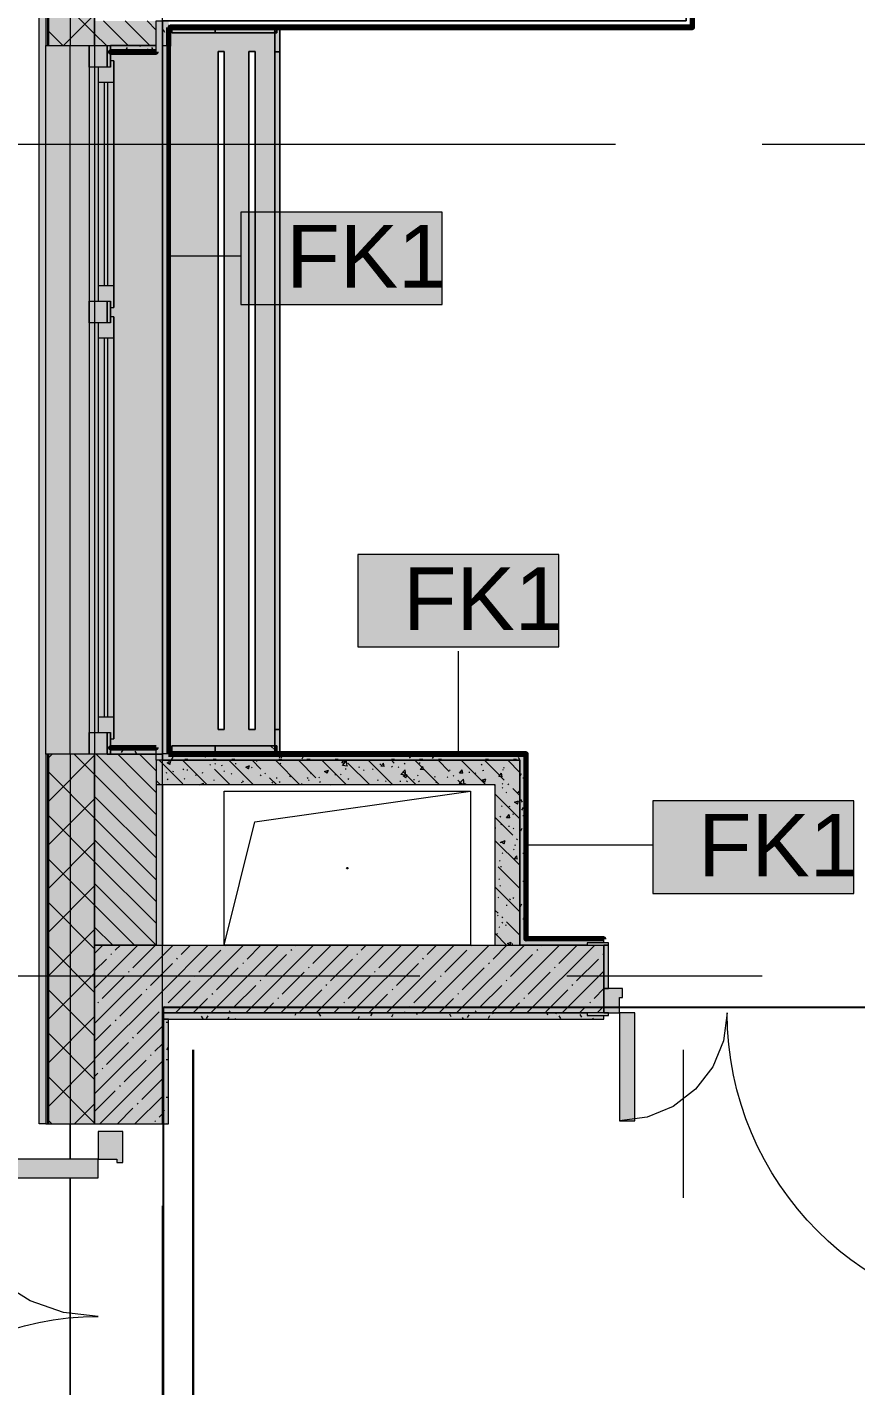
# Model space of a CAD drawing. Header units: millimetres. Extents: x -3817 to 677485, y -22715 to 103890.
# Drawn here: x -86 to 2604, y 8381 to 12791 of the extents above; entities that cross this region are included whole.
import ezdxf

# ---------------------------------------------------------------- set-up
doc = ezdxf.new("R2010")
doc.units = ezdxf.units.MM
doc.layers.add('PDF _Геометрия', color=7, linetype='Continuous', true_color=0x1d1d1d)
doc.layers.add('PDF _Сплошная заливка', color=7, linetype='Continuous', true_color=0xffffff)
doc.layers.add('PDF _Текст', color=7, linetype='Continuous')
doc.styles.add('PDF GOST-Common', font='arial.ttf')

msp = doc.modelspace()

# ---------------------------------------------------------------- hatches: boundary and pattern name
at = {"layer": 'PDF _Сплошная заливка', "transparency": 33554559}
h = msp.add_hatch(color=256, dxfattribs=at)
h.paths.add_polyline_path([(-24.7, 1658.3), (-19.6, 1658.4), (-16.7, 1661.3), (-19.7, 1661.3)], flags=0)
h.paths.add_polyline_path([(-24.7, 1631.4), (133.3, 1631.4), (133.3, 1653.4), (-24.7, 1653.4), (-24.7, 5581.4), (-46.7, 5581.4), (-46.7, 1631.4)], flags=0)
h.paths.add_polyline_path([(-46.7, 7131.4), (-24.7, 7131.4), (-24.7, 7531.4), (-46.7, 7531.4), (-46.7, 7290.4)], flags=0)
h.paths.add_polyline_path([(-19.7, 17269.3), (-19.6, 17264.3), (-16.7, 17261.3), (-16.7, 17264.3)], flags=0)
h.paths.add_polyline_path([(-46.7, 9231.3), (-24.7, 9231.3), (-24.7, 17269.3), (133.3, 17269.3), (133.3, 17291.3), (-46.7, 17291.3), (-46.7, 10383.6)], flags=0)
h = msp.add_hatch(color=256, dxfattribs=at)
h.paths.add_polyline_path([(-24.7, 1658.3), (-19.7, 1661.3), (-19.7, 5581.4), (-24.7, 5581.4), (-24.7, 1661.3)], flags=0)
h.paths.add_polyline_path([(-24.7, 7131.4), (-19.7, 7131.4), (-19.7, 7531.4), (-24.7, 7531.4), (-24.7, 7290.4)], flags=0)
h.paths.add_polyline_path([(-19.7, 9231.3), (-19.7, 10431.3), (-24.7, 10431.3), (-24.7, 9231.3)], flags=0)
h.paths.add_polyline_path([(-24.7, 12731.3), (-19.7, 12731.3), (-19.7, 14131.3), (-24.7, 14131.3), (-24.7, 13033.5)], flags=0)
h.paths.add_polyline_path([(-19.7, 15031.3), (-19.7, 17269.3), (-24.7, 17269.3), (-24.7, 15031.3)], flags=0)
h = msp.add_hatch(color=256, dxfattribs=at)
h.paths.add_polyline_path([(-19.7, 1661.3), (-16.7, 1663.1), (-16.7, 5581.4), (-19.7, 5581.4), (-19.7, 1811.3)], flags=0)
h.paths.add_polyline_path([(-16.7, 7131.4), (-16.7, 7531.4), (-19.7, 7531.4), (-19.7, 7131.4)], flags=0)
h.paths.add_polyline_path([(-16.7, 9231.3), (-16.7, 10431.3), (-19.7, 10431.3), (-19.7, 9231.3)], flags=0)
h.paths.add_polyline_path([(-16.7, 12731.3), (-16.7, 14131.3), (-19.7, 14131.3), (-19.7, 12731.3)], flags=0)
h.paths.add_polyline_path([(-19.7, 15031.3), (-16.7, 15031.3), (-16.7, 17261.3), (-19.7, 17264.3), (-19.7, 15683.4)], flags=0)
h = msp.add_hatch(color=256, dxfattribs=at)
h.paths.add_polyline_path([(133.3, 1811.3), (133.3, 5581.4), (-16.7, 5581.4), (-16.7, 1811.3)], flags=0)
h.paths.add_polyline_path([(133.3, 7131.4), (133.3, 7531.4), (-16.7, 7531.4), (-16.7, 7131.4), (105.3, 7131.4)], flags=0)
h.paths.add_polyline_path([(-16.7, 9231.3), (133.3, 9231.3), (133.3, 10431.3), (-16.7, 10431.3), (-16.7, 9639.5)], flags=0)
h.paths.add_polyline_path([(-16.7, 12731.3), (133.3, 12731.3), (133.3, 14131.3), (-16.7, 14131.3), (-16.7, 13033.5)], flags=0)
h.paths.add_polyline_path([(89, 15031.3), (133.3, 15031.3), (132.7, 17261.3), (-16.7, 17261.3), (-16.7, 15031.3)], flags=0)
h = msp.add_hatch(color=256, dxfattribs=at)
h.paths.add_polyline_path([(353.3, 9811.3), (353.3, 10331.4), (333.3, 10331.4), (333.3, 9811.3)], flags=0)
h.paths.add_polyline_path([(333.3, 10411.4), (353.3, 10411.4), (353.3, 10431.3), (333.3, 10431.3)], flags=0)
h.paths.add_polyline_path([(145.3, 10431.3), (174.3, 10431.3), (174.3, 10501.4), (145.3, 10501.4), (145.3, 11831.4), (174.3, 11831.4), (174.3, 11901.3), (145.3, 11901.3), (145.3, 12661.3), (174.3, 12661.3), (174.3, 12731.3), (133.3, 12731.3), (133.3, 10431.3)], flags=0)
h.paths.add_polyline_path([(351.8, 12791.3), (353.3, 12791.3), (353.3, 12811.3), (333.3, 12811.3), (333.3, 12791.3), (338.1, 12791.3)], flags=0)
h.paths.add_polyline_path([(334.9, 13311.4), (353.3, 13311.4), (353.3, 13431.4), (333.3, 13431.4), (333.3, 13311.4)], flags=0)
h.paths.add_polyline_path([(353.3, 13511.4), (353.3, 16316.3), (333.3, 16316.3), (333.3, 15010.3), (185.3, 15011.3), (185.3, 15031.3), (133.3, 15031.3), (133.3, 14131.3), (185.3, 14131.3), (185.3, 14152.3), (333.3, 14151.3), (333.3, 13511.4), (347.7, 13511.4)], flags=0)
h.paths.add_polyline_path([(195.3, 14181.3), (185.3, 14181.3), (185.3, 14201.3), (145.3, 14201.3), (145.3, 14961.3), (185.3, 14961.3), (185.3, 14981.3), (195.3, 14981.3), (195.3, 14201.3)], flags=0)
h.paths.add_polyline_path([(353.3, 16391.3), (353.3, 16611.3), (333.3, 16611.3), (333.3, 16391.3)], flags=0)
h = msp.add_hatch(color=256, dxfattribs=at)
h.paths.add_polyline_path([(133.3, 9811.3), (333.3, 9811.3), (333.3, 10431.3), (133.3, 10431.3), (133.3, 10383.6)], flags=0)
h.paths.add_polyline_path([(133.3, 12731.3), (333.3, 12731.3), (333.3, 12811.3), (133.3, 12811.3)], flags=0)
h.paths.add_polyline_path([(299, 13311.4), (333.3, 13311.4), (333.3, 14131.3), (133.3, 14131.3), (133.3, 13311.4)], flags=0)
h.paths.add_polyline_path([(333.3, 15031.3), (333.3, 16611.3), (133.3, 16611.3), (133.3, 15031.3), (245.4, 15031.3)], flags=0)
at = {"layer": 'PDF _Сплошная заливка', "true_color": 0xeae6de, "transparency": 33554559}
msp.add_hatch(color=254, dxfattribs=at).paths.add_polyline_path([(175.9, 10431.3), (185.3, 10431.3), (185.3, 10452.3), (333.3, 10451.4), (333.3, 10431.3), (373.3, 10432.3), (373.3, 12731.3), (353.3, 12731.3), (351.8, 12791.3), (333.3, 12791.3), (332.6, 12710.4), (185.3, 12711.3), (185.3, 12731.3), (174.3, 12731.3), (174.3, 12661.3), (185.3, 12661.3), (185.3, 12681.4), (195.3, 12681.4), (195.3, 11881.4), (185.3, 11881.4), (185.3, 11901.3), (174.3, 11901.3), (174.3, 11831.4), (185.3, 11831.4), (185.3, 11851.3), (195.3, 11851.3), (195.3, 10481.3), (185.3, 10481.3), (183.9, 10501.4), (174.3, 10501.4), (174.3, 10431.3)])
at = {"layer": 'PDF _Сплошная заливка', "transparency": 33554559}
h = msp.add_hatch(color=256, dxfattribs=at)
h.paths.add_polyline_path([(373.3, 10411.4), (373.3, 10432.3), (353.3, 10431.3), (353.3, 10411.4)], flags=0)
h.paths.add_polyline_path([(353.3, 12731.3), (373.3, 12731.3), (373.3, 12811.3), (353.3, 12811.3), (353.3, 12791.3)], flags=0)
at = {"layer": 'PDF _Сплошная заливка', "true_color": 0xeae6de, "transparency": 33554559}
h = msp.add_hatch(color=254, dxfattribs=at)
h.paths.add_polyline_path([(376.3, 10432.3), (384.3, 10434.1), (384.3, 10458.1), (718.2, 10458.1), (718.2, 12773.1), (384.3, 12773.1), (384.3, 12790.4), (374.3, 12790.4), (374.3, 10432.3)], flags=0)
h.paths.add_polyline_path([(534.2, 10511.3), (534.2, 12711.6), (554.2, 12711.6), (554.2, 10511.3)], flags=0)
h.paths.add_polyline_path([(634.2, 10511.3), (634.2, 12711.6), (654.2, 12711.6), (654.2, 10511.3)], flags=0)
at = {"layer": 'PDF _Сплошная заливка', "true_color": 0xf4f2ee, "transparency": 33554559}
for points in [[(384.3, 12773.1), (524.3, 12773.1), (524.3, 12790.4), (384.3, 12790.4), (384.3, 12786.6)], [(724.3, 10439.3), (724.3, 10441.3), (707.4, 10458.1), (700.7, 10458.1), (718.2, 10444.1)]]:
    msp.add_hatch(color=7, dxfattribs=at).paths.add_polyline_path(points)
at = {"layer": 'PDF _Сплошная заливка', "true_color": 0xf9f8f6, "transparency": 33554559}
h = msp.add_hatch(color=7, dxfattribs=at)
h.paths.add_polyline_path([(534.2, 12773.1), (711.1, 12773.1), (724.3, 12783.6), (724.3, 12790.4), (524.3, 12790.4), (524.3, 12773.1)], flags=0)
h.paths.add_polyline_path([(715.7, 12773.1), (718.2, 12773.1), (718.2, 12775.6)], flags=0)
at = {"layer": 'PDF _Сплошная заливка', "true_color": 0xeae6de, "transparency": 33554559}
h = msp.add_hatch(color=254, dxfattribs=at)
h.paths.add_polyline_path([(724.3, 10432.3), (731.4, 10434.1), (724.3, 10439.3), (724.3, 10434.1), (718.2, 10432.3)], flags=0)
h.paths.add_polyline_path([(724.3, 12781.7), (731.4, 12790.4), (724.3, 12790.4), (724.3, 12783.6)], flags=0)
at = {"layer": 'PDF _Сплошная заливка', "true_color": 0xf4f2ee, "transparency": 33554559}
h = msp.add_hatch(color=7, dxfattribs=at)
h.paths.add_polyline_path([(733.2, 10432.3), (734.2, 10432.3), (734.2, 10511.3), (718.2, 10511.3), (718.2, 10458.1), (724.3, 10458.1), (724.3, 10441.3), (731.4, 10434.1)], flags=0)
h.paths.add_polyline_path([(734.2, 12711.4), (733, 12790.4), (724.3, 12781.7), (724.3, 12773.1), (718.2, 12773.1), (718.2, 12711.4)], flags=0)
at = {"layer": 'PDF _Сплошная заливка', "transparency": 33554559}
for color, points in [(256, [(-24.7, 10431.3), (133.3, 10431.3), (133.3, 12731.3), (-24.7, 12731.3), (-24.7, 10464.4)]), (256, [(185.3, 11881.4), (195.3, 11881.4), (195.3, 12681.4), (185.3, 12681.4), (185.3, 12661.3), (145.3, 12661.3), (145.3, 11901.3), (185.3, 11901.3)]), (256, [(195.3, 10481.3), (195.3, 11851.3), (185.3, 11851.3), (185.3, 11831.4), (145.3, 11831.4), (145.3, 10501.4), (185.3, 10501.4), (185.3, 10481.3)]), (1, [(1963.6, 10995.7), (1972.2, 10995.7), (1972.2, 10995.9), (1948.7, 10995.9), (1948.7, 10995.7), (1963.3, 10995.7)]), (1, [(1981.5, 10995.8), (1989.5, 10995.8), (1989.5, 10995.9), (1977.4, 10995.9), (1977.4, 10995.8), (1978.9, 10995.8)]), (256, [(195.3, 10431.3), (333.3, 10431.3), (333.3, 10451.4), (185.3, 10451.4), (185.3, 10431.3)]), (256, [(550.5, 10331.4), (1433.3, 10331.4), (1433.3, 10411.4), (333.3, 10411.4), (333.3, 10331.4), (353.3, 10331.4)]), (256, [(1230.3, 10411.4), (1513.3, 10411.4), (1513.3, 10431.3), (373.3, 10430.9), (374.3, 10411.4), (754.2, 10411.4)]), (256, [(1433.3, 9811.3), (1513.3, 9811.3), (1513.3, 10411.4), (1433.3, 10411.4), (1433.3, 9875.8)]), (256, [(1513.3, 9831.4), (1533.3, 9832.4), (1533.3, 10431.3), (1513.3, 10431.3), (1513.3, 9832.4)]), (256, [(1786.5, 9811.3), (1801.5, 9811.3), (1801.5, 9819.4), (1731.5, 9819.4), (1731.5, 9811.3)]), (256, [(1778.5, 9583.3), (1801.5, 9583.3), (1801.5, 9591.3), (1731.5, 9590.6), (1731.5, 9583.3)]), (256, [(-16.7, 9056.4), (145.3, 9056.4), (145.3, 9116.3), (-364.7, 9116.3), (-364.7, 9056.4), (-24.3, 9056.4)])]:
    msp.add_hatch(color=color, dxfattribs=at).paths.add_polyline_path(points)
at = {"layer": 'PDF _Сплошная заливка', "true_color": 0xf9f8f6, "transparency": 33554559}
msp.add_hatch(color=7, dxfattribs=at).paths.add_polyline_path([(718.2, 10511.3), (734.2, 10511.3), (734.2, 12711.4), (718.2, 12711.4), (718.2, 10584.3)])
h = msp.add_hatch(color=7, dxfattribs=at)
h.paths.add_polyline_path([(554.2, 10434.1), (724.3, 10435.8), (724.3, 10439.3), (700.7, 10458.1), (524.3, 10458.1), (524.3, 10434.1), (534.2, 10434.1)], flags=0)
h.paths.add_polyline_path([(718.2, 10447.3), (718.2, 10458.1), (707.4, 10458.1)], flags=0)
at = {"layer": 'PDF _Сплошная заливка', "transparency": 33554559}
h = msp.add_hatch(color=256, dxfattribs=at)
h.paths.add_polyline_path([(353.3, 1811.3), (353.3, 5581.4), (133.3, 5581.4), (133.3, 1811.3)], flags=0)
h.paths.add_polyline_path([(133.3, 7131.4), (353.3, 7131.4), (353.3, 7531.4), (133.3, 7531.4), (133.3, 7290.4)], flags=0)
h.paths.add_polyline_path([(353.3, 9231.3), (353.3, 9811.3), (133.3, 9811.3), (133.3, 9231.3), (273.6, 9231.3)], flags=0)
h = msp.add_hatch(color=256, dxfattribs=at)
h.paths.add_polyline_path([(3733.3, 9591.3), (3753.3, 9591.3), (3753.3, 9811.3), (3236.5, 9811.3), (3236.5, 9591.3), (3291.5, 9591.3)], flags=0)
h.paths.add_polyline_path([(353.3, 9591.3), (1786.5, 9591.3), (1786.5, 9811.3), (353.3, 9811.3)], flags=0)
h = msp.add_hatch(color=256, dxfattribs=at)
h.paths.add_polyline_path([(3291.5, 9811.3), (3973.3, 9811.3), (3973.3, 9831.4), (3236.5, 9831.4), (3236.5, 9819.4), (3291.5, 9819.4)], flags=0)
h.paths.add_polyline_path([(1731.5, 9811.3), (1731.5, 9819.4), (1786.5, 9819.4), (1786.5, 9831.4), (1513.3, 9831.4), (1513.3, 9811.3), (1533.3, 9811.3)], flags=0)
h = msp.add_hatch(color=256, dxfattribs=at)
h.paths.add_polyline_path([(1836.5, 9591.3), (1836.5, 9641.3), (1846.5, 9641.3), (1846.5, 9671.3), (1786.5, 9671.3), (1786.5, 9591.3)], flags=0)
h.paths.add_polyline_path([(3186.5, 9591.3), (3236.5, 9591.3), (3236.5, 9671.3), (3176.5, 9671.3), (3176.5, 9641.3), (3186.5, 9641.3), (3186.5, 9593.5)], flags=0)
h = msp.add_hatch(color=256, dxfattribs=at)
h.paths.add_polyline_path([(1433.3, 9571.4), (1786.5, 9571.4), (1786.5, 9583.3), (1731.5, 9583.3), (1731.5, 9591.3), (353.3, 9591.3), (355.1, 9571.4), (1230.3, 9571.4)], flags=0)
h.paths.add_polyline_path([(3236.5, 9571.4), (3733.3, 9571.4), (3733.3, 9591.3), (3291.5, 9591.3), (3291.5, 9583.3), (3236.5, 9583.3)], flags=0)
h = msp.add_hatch(color=256, dxfattribs=at)
h.paths.add_polyline_path([(225.3, 7556.4), (225.3, 7656.4), (205.3, 7656.4), (205.3, 7646.3), (145.3, 7646.3), (145.3, 7556.4)], flags=0)
h.paths.add_polyline_path([(225.3, 9106.3), (225.3, 9206.4), (145.3, 9206.4), (145.3, 9116.3), (205.3, 9116.3), (205.3, 9106.3)], flags=0)

# ---------------------------------------------------------------- linework, layer by layer
msp.add_lwpolyline([(357.3, 9609.7), (3753.3, 9609.7), (3753.3, 2031.3), (357.3, 2031.3)], close=True)
at = {"layer": 'PDF _Геометрия', "color": 9, "lineweight": 9, "true_color": 0xc0c0c0}
for points in [[(-24.7, 9231.3), (-46.7, 9231.3), (-46.7, 17291.3), (133.3, 17291.3), (133.3, 17269.3)], [(133.3, 15031.3), (-24.7, 15031.3), (-24.7, 14131.3), (133.3, 14131.3), (-24.7, 14131.3), (-24.7, 12731.3), (133.3, 12731.3), (133.3, 10431.3), (-24.7, 10431.3), (-24.7, 9231.3), (133.3, 9231.3), (353.3, 9231.3), (353.3, 9591.3), (353.3, 9571.4), (353.3, 9231.3), (373.3, 9231.3), (373.3, 9570.4)], [(133.3, 12731.3), (133.3, 10431.3), (-24.7, 10431.3), (-24.7, 12731.3), (133.3, 12731.3), (333.3, 12731.3), (333.3, 12811.3), (1853.3, 12811.3), (2053.3, 12811.3), (2053.3, 13311.4), (2053.3, 13291.3), (2053.3, 12811.3), (373.3, 12811.3), (353.3, 12811.3), (353.3, 12731.3), (373.3, 12731.3), (373.3, 12791.3), (2073.3, 12791.3), (2073.3, 12811.3)], [(373.3, 10432.3), (353.3, 10432.3), (353.3, 10411.4), (373.3, 10411.4), (1513.3, 10411.4), (1513.3, 9831.4), (1513.3, 9811.3), (1731.5, 9811.3), (1513.3, 9811.3), (1513.3, 10411.4), (1433.3, 10411.4), (333.3, 10411.4), (333.3, 10431.3), (133.3, 10431.3)], [(353.3, 10431.3), (353.3, 10411.4)], [(1533.3, 9832.4), (1533.3, 10431.3), (1513.3, 10431.3), (373.3, 10431.3)], [(353.3, 10331.4), (353.3, 9811.3)], [(1786.5, 9819.4), (1786.5, 9831.4)], [(1786.5, 9591.3), (1786.5, 9811.3)], [(1786.5, 9571.4), (1786.5, 9583.3)]]:
    msp.add_lwpolyline(points, dxfattribs=at)
at = {"layer": 'PDF _Геометрия', "color": 253, "lineweight": 9, "true_color": 0xaaaaaa}
for points in [[(353.3, 12617), (353.3, 14791.3), (353.3, 17291.3)], [(115.3, 12731.3), (115.3, 10431.3)], [(165.3, 11951.3), (165.3, 12611.3)], [(175.3, 12611.3), (175.3, 11951.3)], [(-3017, 11776.3), (-2382, 11776.3), (-1747, 12411.3), (753, 12411.3), (1824.4, 12411.3)], [(2300.6, 12411.3), (2935.6, 12411.3)], [(353.3, 11505.7), (353.3, 12140.7)], [(165.3, 10551.3), (165.3, 11781.3)], [(175.3, 11781.3), (175.3, 10551.3)], [(353.3, 9442), (353.3, 11029.5)], [(-3017, 9711.4), (-517, 9711.4), (1189.4, 9711.4)], [(1665.6, 9711.4), (2300.6, 9711.4)], [(353.3, 8330.7), (353.3, 8965.7)]]:
    msp.add_lwpolyline(points, dxfattribs=at)
at = {"layer": 'PDF _Геометрия', "color": 7, "lineweight": 9}
for points in [[(-19.7, 14131.3), (-19.7, 12731.3)], [(-16.7, 14131.3), (-16.7, 12731.3)], [(54.3, 14131.3), (54.3, 12731.3)], [(374.8, 12049.3), (608.3, 12049.3)], [(1313.9, 10431.9), (1313.9, 10765.5)], [(-19.7, 10431.3), (-19.7, 9231.3)], [(-16.7, 10431.3), (-16.7, 9231.3)], [(54.3, 10431.3), (54.3, 9231.3)], [(333.3, 10411.4), (333.3, 10331.4)], [(553.3, 9811.3), (653.3, 10211.4), (1353.3, 10311.3)], [(1533.8, 10137.6), (1944.7, 10137.6)], [(1433.3, 9811.3), (1513.3, 9811.3)], [(1786.5, 9831.4), (1533.3, 9831.4)], [(373.3, 9571.4), (353.3, 9571.4), (373.3, 9571.4), (1786.5, 9571.4)], [(2044.7, 8991.3), (2044.7, 9471.3)]]:
    msp.add_lwpolyline(points, dxfattribs=at)
for points in [[(133.3, 12731.3), (133.3, 14131.3)], [(1261.5, 12191.1), (608.3, 12191.1), (608.3, 11891.1), (1261.5, 11891.1)], [(1640.4, 11079.4), (987.3, 11079.4), (987.3, 10779.4), (1640.4, 10779.4)], [(333.3, 9811.3), (133.3, 9811.3), (133.3, 9231.3), (133.3, 9811.3), (133.3, 10431.3), (133.3, 9811.3)], [(1353.3, 10311.3), (1353.3, 9811.3), (553.3, 9811.3), (553.3, 10311.3)], [(2597.8, 10279.5), (1944.7, 10279.5), (1944.7, 9979.5), (2597.8, 9979.5)], [(353.3, 9591.3), (1731.5, 9591.3)]]:
    msp.add_lwpolyline(points, close=True, dxfattribs=at)
at = {"layer": 'PDF _Геометрия', "color": 231, "lineweight": 70, "true_color": 0xff80c0}
for points in [[(2073.3, 12811.3), (2073.3, 12791.3), (378.3, 12791.3), (378.3, 12790.4), (2074.3, 12790.4), (2074.3, 12791.3), (2074.3, 13291.3)], [(373.3, 10431.3), (1533.3, 10431.3), (1533.3, 9832.4), (1534.3, 9832.4), (1534.3, 10432.3), (1533.3, 10432.3), (373.3, 10432.3)], [(1786.5, 9831.4), (1786.5, 9832.4), (1533.3, 9832.4)]]:
    msp.add_lwpolyline(points, dxfattribs=at)
at = {"layer": 'PDF _Геометрия', "lineweight": 9}
for points in [[(171.3, 12731.3), (133.3, 12769.4), (-16.7, 12919.4)], [(32.4, 12731.3), (133.3, 12832.2)], [(242, 12731.3), (162, 12811.3)], [(312.7, 12731.3), (232.7, 12811.3)], [(333.3, 12781.5), (303.4, 12811.3)], [(29.9, 12731.3), (-16.7, 12778)], [(-16.7, 10419.5), (-4.9, 10431.3)], [(-16.7, 10278.1), (133.3, 10428.1)], [(333.3, 10165.2), (133.3, 10365.2), (67.1, 10431.3)], [(333.3, 10235.9), (137.8, 10431.3)], [(333.3, 10306.6), (208.5, 10431.3)], [(333.3, 10377.3), (279.3, 10431.3)], [(333.3, 10023.8), (133.3, 10223.8), (-16.7, 10373.8)], [(-16.7, 10136.6), (133.3, 10286.6)], [(333.3, 10094.5), (133.3, 10294.5)], [(333.3, 9882.4), (133.3, 10082.4), (-16.7, 10232.4)], [(-16.7, 9995.2), (133.3, 10145.2)], [(333.3, 9953.1), (133.3, 10153.1)], [(262.9, 9811.3), (133.3, 9940.9), (-16.7, 10090.9)], [(333.3, 9811.7), (133.3, 10011.7)], [(-16.7, 9853.8), (133.3, 10003.8)], [(133.3, 9799.5), (-16.7, 9949.5)], [(-16.7, 9712.4), (133.3, 9862.4)], [(192.1, 9811.3), (133.3, 9870.2)], [(133.3, 9658.1), (-16.7, 9808.1)], [(133.3, 9784.8), (159.8, 9811.3)], [(133.3, 9670.7), (273.9, 9811.3)], [(133.3, 9556.7), (353.3, 9776.7), (387.9, 9811.3)], [(133.3, 9442.6), (353.3, 9662.6), (502, 9811.3)], [(200.5, 9795), (216.8, 9811.3)], [(257.5, 9738), (328.8, 9809.3)], [(396, 9591.3), (616, 9811.3)], [(414.3, 9780.7), (444.9, 9811.3)], [(471.4, 9723.7), (542.6, 9795)], [(510.1, 9591.3), (730.1, 9811.3)], [(556.9, 9809.3), (559, 9811.3)], [(624.1, 9591.3), (844.1, 9811.3)], [(628.2, 9766.5), (673, 9811.3)], [(738.2, 9591.3), (958.2, 9811.3)], [(770.7, 9795), (773.1, 9797.4)], [(785, 9809.3), (787.1, 9811.3)], [(842, 9752.2), (901.1, 9811.3)], [(852.2, 9591.3), (1072.2, 9811.3)], [(966.3, 9591.3), (1186.3, 9811.3)], [(998.8, 9795), (1015.2, 9811.3)], [(1055.9, 9738), (1127.1, 9809.3)], [(1080.3, 9591.3), (1300.3, 9811.3)], [(1194.4, 9591.3), (1414.4, 9811.3)], [(1212.7, 9780.7), (1243.3, 9811.3)], [(1269.7, 9723.7), (1341, 9795)], [(1308.4, 9591.3), (1528.4, 9811.3)], [(1355.2, 9809.3), (1357.3, 9811.3)], [(1422.5, 9591.3), (1642.5, 9811.3)], [(1426.5, 9766.5), (1471.4, 9811.3)], [(1536.5, 9591.3), (1756.5, 9811.3)], [(1569.1, 9795), (1571.5, 9797.4)], [(1583.3, 9809.3), (1585.4, 9811.3)], [(1640.4, 9752.2), (1699.5, 9811.3)], [(133.3, 9727.8), (172, 9766.5)], [(186.2, 9780.7), (188.6, 9783.1)], [(314.5, 9681), (353.3, 9719.7), (385.8, 9752.2)], [(400.1, 9766.5), (402.5, 9768.9)], [(613.9, 9752.2), (616.3, 9754.6)], [(685.2, 9709.5), (756.5, 9780.7)], [(899, 9695.2), (970.3, 9766.5)], [(984.6, 9780.7), (987, 9783.1)], [(1112.9, 9681), (1184.2, 9752.2)], [(1198.4, 9766.5), (1200.8, 9768.9)], [(1412.3, 9752.2), (1414.6, 9754.6)], [(1483.5, 9709.5), (1554.8, 9780.7)], [(1697.4, 9695.2), (1768.7, 9766.5)], [(1782.9, 9780.7), (1785.3, 9783.1)], [(-16.7, 9570.9), (133.3, 9720.9)], [(157.7, 9638.2), (229, 9709.5)], [(243.3, 9723.7), (245.6, 9726.1)], [(457.1, 9709.5), (459.5, 9711.8)], [(528.4, 9666.7), (599.7, 9738)], [(742.2, 9652.4), (813.5, 9723.7)], [(827.8, 9738), (830.1, 9740.4)], [(956.1, 9638.2), (1027.4, 9709.5)], [(1041.6, 9723.7), (1044, 9726.1)], [(1255.5, 9709.5), (1257.8, 9711.8)], [(1326.7, 9666.7), (1398, 9738)], [(1540.6, 9652.4), (1611.9, 9723.7)], [(1626.1, 9738), (1628.5, 9740.4)], [(1650.6, 9591.3), (1786.5, 9727.3)], [(133.3, 9516.7), (-16.7, 9666.7)], [(300.3, 9666.7), (302.7, 9669.1)], [(371.6, 9623.9), (442.9, 9695.2)], [(585.4, 9609.7), (656.7, 9681)], [(670.9, 9695.2), (673.3, 9697.6)], [(799.3, 9595.4), (870.5, 9666.7)], [(884.8, 9681), (887.2, 9683.3)], [(1098.6, 9666.7), (1101, 9669.1)], [(1169.9, 9623.9), (1241.2, 9695.2)], [(1383.8, 9609.7), (1455, 9681)], [(1469.3, 9695.2), (1471.7, 9697.6)], [(1597.6, 9595.4), (1668.9, 9666.7)], [(1683.1, 9681), (1685.5, 9683.3)], [(1754.4, 9638.2), (1786.5, 9670.3)], [(143.5, 9623.9), (145.8, 9626.3)], [(214.8, 9581.2), (286, 9652.4)], [(453, 9591.3), (499.9, 9638.2)], [(514.1, 9652.4), (516.5, 9654.8)], [(681.1, 9591.3), (713.7, 9623.9)], [(728, 9638.2), (730.3, 9640.6)], [(941.8, 9623.9), (944.2, 9626.3)], [(1023.3, 9591.3), (1084.4, 9652.4)], [(1251.4, 9591.3), (1298.2, 9638.2)], [(1312.5, 9652.4), (1314.8, 9654.8)], [(1479.5, 9591.3), (1512.1, 9623.9)], [(1526.3, 9638.2), (1528.7, 9640.6)], [(1740.2, 9623.9), (1742.5, 9626.3)], [(-16.7, 9429.5), (133.3, 9579.5)], [(271.8, 9524.1), (343.1, 9595.4)], [(357.3, 9609.7), (359.7, 9612)], [(571.2, 9595.4), (573.5, 9597.8)], [(909.2, 9591.3), (927.6, 9609.7)], [(1137.3, 9591.3), (1141.4, 9595.4)], [(1155.7, 9609.7), (1158, 9612)], [(1369.5, 9595.4), (1371.9, 9597.8)], [(1707.6, 9591.3), (1725.9, 9609.7)], [(1764.6, 9591.3), (1786.5, 9613.2)], [(133.3, 9499.7), (186.2, 9552.7)], [(133.3, 9328.6), (353.3, 9548.6)], [(200.5, 9566.9), (202.9, 9569.3)], [(133.3, 9375.3), (-16.7, 9525.3)], [(172, 9424.3), (243.3, 9495.6)], [(257.5, 9509.9), (259.9, 9512.3)], [(328.8, 9467.1), (353.3, 9491.6)], [(-16.7, 9288.1), (133.3, 9438.1)], [(229, 9367.3), (300.3, 9438.6)], [(314.5, 9452.9), (316.9, 9455.2)], [(133.3, 9385.6), (143.5, 9395.8)], [(150.1, 9231.3), (353.3, 9434.6)], [(157.7, 9410.1), (160.1, 9412.5)], [(133.3, 9233.8), (-16.7, 9383.8)], [(214.8, 9353.1), (217.1, 9355.4)], [(286, 9310.3), (353.3, 9377.5)], [(133.3, 9271.6), (200.5, 9338.8)], [(264.1, 9231.3), (353.3, 9320.5)], [(67.9, 9231.3), (133.3, 9296.7)], [(207.1, 9231.3), (257.5, 9281.8)], [(271.8, 9296), (274.1, 9298.4)], [(343.1, 9253.3), (353.3, 9263.5)], [(-5.7, 9231.3), (-16.7, 9242.4)], [(328.8, 9239), (331.2, 9241.4)]]:
    msp.add_lwpolyline(points, dxfattribs=at)
at = {"layer": 'PDF _Геометрия', "color": 9, "lineweight": 9, "true_color": 0xcbc7bf}
for points in [[(353.3, 12791.3), (353.3, 10431.3)], [(724.3, 12790.6), (724.3, 12783.6)], [(718.2, 12775.6), (718.2, 12778.8)], [(353.3, 10432.3), (353.3, 12731.3)], [(373.3, 12731.3), (373.3, 10432.3)], [(718.2, 10444.1), (718.2, 10447.3)], [(718.2, 10434.1), (724.3, 10434.1), (718.2, 10434.1), (724.3, 10434.1)], [(724.3, 10439.3), (724.3, 10435.8)]]:
    msp.add_lwpolyline(points, dxfattribs=at)
at = {"layer": 'PDF _Геометрия', "color": 231, "lineweight": 70, "true_color": 0xff80c0}
msp.add_lwpolyline([(373.3, 12790.4), (373.3, 12731.3), (374.3, 12731.3), (374.3, 12790.4)], close=True, dxfattribs=at)
at = {"layer": 'PDF _Геометрия', "color": 8, "lineweight": 9, "true_color": 0x808080}
for points in [[(374.3, 12791.4), (374.3, 10432.3), (374.3, 12791.3)], [(734.2, 12790.6), (734.2, 10432.3), (734.2, 12790.6)], [(734.2, 12711.4), (734.2, 10511.3), (734.2, 12711.4)], [(174.3, 10431.3), (174.3, 10501.4), (174.3, 10431.3), (185.3, 10431.3)]]:
    msp.add_lwpolyline(points, dxfattribs=at)
at = {"layer": 'PDF _Геометрия', "color": 9, "lineweight": 9, "true_color": 0xc1bbaf}
msp.add_lwpolyline([(374.3, 12731.3), (374.3, 12790.4), (374.3, 12731.3)], dxfattribs=at)
at = {"layer": 'PDF _Геометрия', "color": 253, "lineweight": 9, "true_color": 0xaba79f}
for points in [[(384.3, 12787.1), (384.3, 12790.4)], [(718.2, 12773.1), (718.2, 10458.1)], [(384.3, 10436.4), (384.3, 10458.1)]]:
    msp.add_lwpolyline(points, close=True, dxfattribs=at)
at = {"layer": 'PDF _Геометрия', "color": 254, "lineweight": 9, "true_color": 0xd5d3cf}
for points in [[(524.3, 12773.1), (524.3, 12790.4)], [(734.2, 10511.3), (718.2, 10511.3)], [(524.3, 10434.1), (524.3, 10458.1)]]:
    msp.add_lwpolyline(points, close=True, dxfattribs=at)
at = {"layer": 'PDF _Геометрия', "color": 254, "lineweight": 9, "true_color": 0xeae9e7}
for points in [[(718.2, 12790.6), (718.2, 12778.8)], [(718.2, 12775.6), (718.2, 12773.1)], [(718.2, 10458.1), (718.2, 10447.3)], [(718.2, 10444.1), (718.2, 10434.1)]]:
    msp.add_lwpolyline(points, dxfattribs=at)
at = {"layer": 'PDF _Геометрия', "color": 254, "lineweight": 9, "true_color": 0xd5d3cf}
for points in [[(718.2, 12778.8), (718.2, 12790.6)], [(724.3, 12781.7), (724.3, 12773.1), (724.3, 12781.7), (724.3, 12773.1), (718.2, 12773.1), (724.3, 12773.1), (718.2, 12773.1), (718.2, 12775.6)], [(718.2, 12711.4), (734.2, 12711.4), (718.2, 12711.4)], [(718.2, 10447.3), (718.2, 10458.1), (724.3, 10458.1), (724.3, 10441.3), (724.3, 10458.1), (724.3, 10441.3)], [(724.3, 10458.1), (718.2, 10458.1), (724.3, 10458.1)], [(718.2, 10434.1), (718.2, 10444.1)]]:
    msp.add_lwpolyline(points, dxfattribs=at)
at = {"layer": 'PDF _Геометрия', "color": 9, "lineweight": 9, "true_color": 0xcbc7bf}
for points in [[(724.3, 12783.6), (724.3, 12790.6)], [(724.3, 10435.8), (724.3, 10439.3)]]:
    msp.add_lwpolyline(points, close=True, dxfattribs=at)
at = {"layer": 'PDF _Геометрия', "color": 253, "lineweight": 9, "true_color": 0xaba79f}
for points in [[(724.3, 12790.6), (724.3, 12783.6)], [(724.3, 12781.7), (724.3, 12773.1), (384.3, 12773.1), (384.3, 12786.6), (384.3, 12773.1), (718.2, 12773.1)], [(718.2, 12773.1), (524.3, 12773.1), (718.2, 12773.1)], [(374.3, 12731.3), (374.3, 10432.3), (374.3, 12731.3)], [(718.2, 12711.4), (718.2, 10511.3), (718.2, 12711.4)], [(718.2, 10458.1), (384.3, 10458.1), (724.3, 10458.1), (724.3, 10441.3)], [(718.2, 10458.1), (524.3, 10458.1), (718.2, 10458.1)], [(185.3, 10431.3), (174.3, 10431.3)], [(724.3, 10434.1), (384.3, 10434.1), (718.2, 10434.1)], [(718.2, 10434.1), (524.3, 10434.1), (718.2, 10434.1)], [(724.3, 10439.3), (724.3, 10435.8)]]:
    msp.add_lwpolyline(points, dxfattribs=at)
at = {"layer": 'PDF _Геометрия', "color": 8, "lineweight": 9, "true_color": 0x808080}
for points in [[(734.2, 10432.3), (734.2, 12790.6)], [(174.3, 12661.3), (174.3, 12731.3)], [(534.2, 12711.6), (554.2, 12711.6), (554.2, 10511.3), (534.2, 10511.3)], [(534.2, 12711.6), (534.2, 10511.3), (554.2, 10511.3), (554.2, 12711.6)], [(634.2, 12711.6), (654.2, 12711.6), (654.2, 10511.3), (634.2, 10511.3)], [(634.2, 12711.6), (634.2, 10511.3), (654.2, 10511.3), (654.2, 12711.6)], [(174.3, 11831.4), (174.3, 11901.3)], [(353.3, 10431.3), (333.3, 10431.3)]]:
    msp.add_lwpolyline(points, close=True, dxfattribs=at)
at = {"layer": 'PDF _Геометрия', "color": 253, "lineweight": 9, "true_color": 0x9b9b9b}
for points in [[(361.7, 12773.5), (356.6, 12782.2)], [(197, 12713.6), (195.7, 12711.3)], [(238.6, 12724.8), (233.6, 12716.1)], [(282.5, 12727.8), (280.4, 12731.3)], [(306.6, 12720.7), (301.6, 12712)], [(304.2, 12731.8), (314.3, 12731.8)], [(324.1, 12716.6), (319.1, 12725.3)], [(185.3, 10445.7), (192.4, 10445.7)], [(224.7, 10445.1), (219.7, 10436.4)], [(228.4, 10444), (224.2, 10451.4)], [(263.5, 10451.4), (261.3, 10447.6)], [(270, 10432.9), (265, 10441.6)], [(273.7, 10445.7), (283.8, 10445.7)], [(333.3, 10450.3), (329.3, 10443.5)], [(387.1, 10421.7), (382.1, 10413)], [(427.9, 10431.3), (423.8, 10424.2)], [(426.1, 10415.3), (436.2, 10415.3)], [(458.4, 10411.4), (457.9, 10412.2)], [(496.8, 10428.8), (491.8, 10420.1)], [(517.6, 10415.3), (527.6, 10415.3)], [(578.5, 10415.3), (588.6, 10415.3)], [(693.4, 10431), (693.2, 10431.3)], [(735.1, 10419.8), (730.1, 10428.6)], [(730.9, 10415.3), (741, 10415.3)], [(742.6, 10427.7), (737.5, 10419)], [(810.6, 10423.6), (805.6, 10414.9)], [(822.4, 10415.3), (832.4, 10415.3)], [(913.8, 10415.3), (923.9, 10415.3)], [(1026.2, 10431.3), (1024.9, 10429.1)], [(1048.9, 10425), (1045.2, 10431.3)], [(1096.7, 10415.3), (1106.8, 10415.3)], [(1116.9, 10429.1), (1115.6, 10431.3)], [(1158.5, 10417.9), (1153.5, 10426.7)], [(1188.1, 10415.3), (1198.2, 10415.3)], [(1192.4, 10414.4), (1190.6, 10411.4)], [(1197.5, 10411.4), (1195.1, 10415.5)], [(1234, 10425.5), (1229, 10416.8)], [(1249.1, 10415.3), (1259.2, 10415.3)], [(1272.6, 10431.3), (1270.6, 10428)], [(1294.6, 10426.1), (1291.6, 10431.3)], [(1343, 10431.3), (1338.7, 10423.9)], [(1401.5, 10415.3), (1411.6, 10415.3)], [(1438.1, 10413.3), (1437, 10411.4)], [(1472.3, 10423.1), (1467.5, 10431.3)], [(1492.9, 10415.3), (1503, 10415.3)], [(1513.9, 10412), (1513.3, 10413.1), (1508.9, 10420.7)], [(1517.3, 10367.6), (1513.3, 10360.5)], [(1523.4, 10354.3), (1533.3, 10354.3)], [(1522.1, 10275.9), (1517.1, 10284.6)], [(1524.4, 10257.9), (1519.4, 10249.2)], [(1523.4, 10232.4), (1533.3, 10232.4)], [(1520.3, 10189.9), (1515.3, 10181.1)], [(1531.5, 10148.2), (1526.4, 10139.5)], [(1523.4, 10110.5), (1533.3, 10110.5)], [(1523.4, 10019), (1533.3, 10019)], [(1519.2, 9944.1), (1514.2, 9935.4)], [(1523.4, 9897.1), (1533.3, 9897.1)], [(1530.4, 9902.5), (1525.3, 9893.8)], [(1531.4, 9894.1), (1526.3, 9902.8)], [(1532.6, 9831), (1530.4, 9834.8)], [(1535.4, 9826.1), (1532.4, 9831.4)], [(1614.3, 9811.3), (1613.7, 9812.5)], [(1700.5, 9831.4), (1699, 9828.7)], [(485.6, 9571.9), (480.5, 9580.6)], [(500.6, 9581.9), (495.6, 9573.2)], [(568.6, 9577.8), (564.9, 9571.4)], [(591.4, 9571.4), (590.2, 9573.5)], [(787.6, 9591.3), (782.9, 9583.3)], [(867.4, 9581.1), (862.3, 9589.8)], [(992.1, 9579.7), (987.2, 9571.4)], [(1033.7, 9590.9), (1028.7, 9582.2)], [(1101.7, 9586.8), (1096.7, 9578.1)], [(1181.1, 9586.3), (1178.2, 9591.3)], [(1249.2, 9590.4), (1248.6, 9591.3)], [(1290.8, 9579.2), (1285.8, 9587.9)], [(1330.5, 9571.4), (1327.4, 9576.8)], [(1347.5, 9585.7), (1342.5, 9577)], [(1415.5, 9581.6), (1410.5, 9572.9)], [(1426.9, 9587.4), (1424.6, 9591.3)], [(1604.6, 9584.4), (1600.6, 9591.3)], [(1632.3, 9591.3), (1629.8, 9587.1)], [(1646.2, 9573.3), (1641.2, 9582)], [(1714.2, 9577.3), (1709.2, 9586.1)], [(1752.9, 9571.4), (1750.8, 9574.9)], [(365.2, 9561.8), (373.3, 9561.8)], [(365.2, 9439.9), (373.3, 9439.9)], [(371.6, 9480.4), (366.6, 9471.7)], [(365.2, 9318), (373.3, 9318)], [(359.4, 9276.3), (354.3, 9267.6)], [(365.4, 9231.3), (364.9, 9232.3)]]:
    msp.add_lwpolyline(points, dxfattribs=at)
at = {"layer": 'PDF _Геометрия', "color": 254, "lineweight": 9, "true_color": 0xe5e3df}
for points in [[(718.2, 12778.8), (718.2, 12775.6)], [(718.2, 10447.3), (718.2, 10444.1)]]:
    msp.add_lwpolyline(points, dxfattribs=at)
at = {"layer": 'PDF _Геометрия', "color": 116, "lineweight": 13, "true_color": 0x008040}
msp.add_lwpolyline([(54.3, 10431.3), (54.3, 12731.3)], dxfattribs=at)
at = {"layer": 'PDF _Геометрия', "color": 253, "lineweight": 13, "true_color": 0xaaaaaa}
for points in [[(115.3, 12731.3), (185.3, 12731.3), (185.3, 12661.3), (115.3, 12661.3)], [(195.3, 11881.4), (195.3, 12681.4), (185.3, 12681.4), (185.3, 12661.3), (145.3, 12661.3), (145.3, 11901.3), (185.3, 11901.3), (185.3, 11881.4)], [(115.3, 11901.3), (185.3, 11901.3), (185.3, 11831.4), (115.3, 11831.4)], [(195.3, 10481.3), (195.3, 11851.3), (185.3, 11851.3), (185.3, 11831.4), (145.3, 11831.4), (145.3, 10501.4), (185.3, 10501.4), (185.3, 10481.3)], [(115.3, 10501.4), (185.3, 10501.4), (185.3, 10431.3), (115.3, 10431.3)], [(1801.5, 9819.4), (1731.5, 9819.4), (1731.5, 9811.3), (1801.5, 9811.3)], [(1801.5, 9811.3), (1786.5, 9811.3), (1786.5, 9671.3), (1801.5, 9671.3)], [(1836.5, 9591.3), (1836.5, 9641.3), (1846.5, 9641.3), (1846.5, 9671.3), (1786.5, 9671.3), (1786.5, 9591.3)], [(1801.5, 9591.3), (1731.5, 9591.3), (1731.5, 9583.3), (1801.5, 9583.3)], [(1836.5, 9241.3), (1886.5, 9241.3), (1886.5, 9591.3), (1836.5, 9591.3)], [(145.3, 9116.3), (205.3, 9116.3), (205.3, 9106.3), (225.3, 9106.3), (225.3, 9206.4), (145.3, 9206.4)], [(-364.7, 9116.3), (-364.7, 9056.4), (145.3, 9056.4), (145.3, 9116.3)]]:
    msp.add_lwpolyline(points, close=True, dxfattribs=at)
at = {"layer": 'PDF _Геометрия', "color": 9, "lineweight": 9, "true_color": 0xc0bcb4}
for points in [[(185.3, 12661.3), (185.3, 12731.3)], [(185.3, 11831.4), (185.3, 11901.3)], [(185.3, 10431.3), (185.3, 10501.4)]]:
    msp.add_lwpolyline(points, dxfattribs=at)
at = {"layer": 'PDF _Геометрия', "color": 9, "lineweight": 9, "true_color": 0xc0c0c0}
for points in [[(333.3, 12731.3), (185.3, 12731.3), (185.3, 12711.3), (333.3, 12711.3)], [(333.3, 10451.4), (185.3, 10451.4), (185.3, 10431.3), (333.3, 10431.3)], [(1433.3, 10331.4), (333.3, 10331.4), (333.3, 9811.3), (353.3, 9811.3), (1433.3, 9811.3)]]:
    msp.add_lwpolyline(points, close=True, dxfattribs=at)
at = {"layer": 'PDF _Геометрия', "color": 7, "lineweight": 70, "true_color": 0xffd2ff}
for points in [[(333.3, 12711.3), (185.3, 12711.3), (185.3, 12710.4), (333.3, 12710.4)], [(333.3, 10452.3), (185.3, 10452.3), (185.3, 10451.4), (333.3, 10451.4)]]:
    msp.add_lwpolyline(points, close=True, dxfattribs=at)
at = {"layer": 'PDF _Геометрия', "color": 231, "lineweight": 53, "true_color": 0xeaa7bf}
for points in [[(373.3, 10432.3), (373.3, 12731.3)], [(374.3, 12731.3), (374.3, 10432.3)]]:
    msp.add_lwpolyline(points, dxfattribs=at)
at = {"layer": 'PDF _Геометрия', "color": 253, "lineweight": 13, "true_color": 0xaaaaaa}
for points in [[(195.3, 12681.4), (195.3, 11881.4)], [(195.3, 12611.3), (145.3, 12611.3)], [(195.3, 11951.3), (145.3, 11951.3)], [(195.3, 11851.3), (195.3, 10481.3)], [(195.3, 11781.3), (145.3, 11781.3)], [(195.3, 10551.3), (145.3, 10551.3)]]:
    msp.add_lwpolyline(points, dxfattribs=at)
at = {"layer": 'PDF _Геометрия', "color": 252, "lineweight": 9, "true_color": 0x878787}
for points in [[(419.3, 10334.8), (343.8, 10410.3)], [(377.3, 10397.7), (368.4, 10403.6), (380.9, 10408.4)], [(371, 10408.6), (373.6, 10410.7)], [(377.3, 10397.7), (380.9, 10408.4)], [(498.1, 10331.4), (418.1, 10411.4)], [(494.7, 10410.3), (493.6, 10411.4)], [(649, 10331.4), (569, 10411.4)], [(673.2, 10382.6), (644.5, 10411.4)], [(657.1, 10409.7), (660.5, 10410.1)], [(799.9, 10331.4), (719.9, 10411.4)], [(851.8, 10354.9), (795.4, 10411.4)], [(950.7, 10331.4), (870.7, 10411.4)], [(945.9, 10402.7), (935.2, 10403.6), (941.7, 10411.4)], [(953.3, 10392.6), (937.4, 10395), (951.3, 10409.5)], [(945.9, 10402.7), (944.3, 10411.4)], [(953.3, 10392.6), (951.3, 10409.5)], [(1101.6, 10331.4), (1021.6, 10411.4)], [(1105.7, 10402.7), (1097.1, 10411.4)], [(1252.5, 10331.4), (1172.5, 10411.4)], [(1284.3, 10375.1), (1248, 10411.4)], [(1403.4, 10331.4), (1323.4, 10411.4)], [(1462.8, 10347.4), (1433.3, 10376.9), (1398.8, 10411.4)], [(1513.3, 10372.3), (1474.2, 10411.4)], [(365.7, 10371.3), (369, 10371.7)], [(386.3, 10376.4), (389.1, 10374.6)], [(420, 10383.5), (422.4, 10381.2)], [(433, 10380.2), (436.3, 10380.6)], [(461.1, 10362.8), (463.8, 10364.8)], [(481.2, 10372.4), (484, 10370.6)], [(509.8, 10395.2), (507.3, 10397.7)], [(573.6, 10331.4), (522.4, 10382.6)], [(523.6, 10401.3), (526.1, 10399)], [(545.3, 10395), (548.6, 10395.4)], [(552.4, 10375.3), (555.1, 10377.4)], [(576.1, 10368.3), (578.9, 10366.5)], [(589.8, 10400.8), (593.1, 10401.3)], [(632.8, 10383.4), (624, 10389.4), (636.4, 10394.2)], [(632.8, 10383.4), (636.4, 10394.2)], [(642.2, 10386.7), (644.9, 10388.7)], [(671, 10364.3), (673.8, 10362.5)], [(688.3, 10367.5), (685.8, 10370)], [(734.6, 10400), (737.2, 10402.1)], [(834.5, 10369.1), (837.8, 10369.5)], [(888.3, 10369.2), (879.5, 10375.1), (891.9, 10379.9)], [(888.3, 10369.2), (891.9, 10379.9)], [(913.5, 10364.7), (916.2, 10366.8)], [(931.1, 10366.4), (933.5, 10364.1)], [(946.8, 10383.8), (950.1, 10384.3)], [(1026.2, 10331.4), (954.9, 10402.7)], [(991.3, 10389.7), (994.6, 10390.1)], [(1005.9, 10378.1), (1008.5, 10380.1)], [(1034.8, 10384.2), (1037.2, 10381.9)], [(1058.6, 10398.6), (1062, 10399)], [(1073.4, 10391.5), (1062.8, 10392.4), (1071.3, 10402.7)], [(1073.4, 10391.5), (1071.3, 10402.7)], [(1097.2, 10390.6), (1099.8, 10392.6)], [(1120.8, 10387.6), (1118.3, 10390.1)], [(1143, 10363.1), (1127.2, 10365.6), (1141, 10380)], [(1177.1, 10331.4), (1133.4, 10375.1)], [(1143.8, 10354.9), (1135, 10360.9), (1147.4, 10365.7)], [(1138.4, 10402), (1140.9, 10399.7)], [(1143, 10363.1), (1141.1, 10380)], [(1143.8, 10354.9), (1147.5, 10365.7)], [(1187, 10402), (1189.6, 10404)], [(1200.9, 10380.4), (1190.3, 10381.3), (1198.9, 10391.5)], [(1200.9, 10380.4), (1198.9, 10391.5)], [(1284.7, 10380.7), (1287.2, 10378.5)], [(1328.4, 10369.2), (1317.8, 10370.1), (1326.4, 10380.3)], [(1328.5, 10369.2), (1326.4, 10380.3)], [(1348.3, 10372.7), (1351.6, 10373.2)], [(1368.4, 10368.6), (1371.1, 10370.7)], [(1388.4, 10398.5), (1390.9, 10396.3)], [(1392.8, 10378.6), (1396.1, 10379)], [(1456, 10358), (1445.3, 10359), (1453.9, 10369.2)], [(1456, 10358), (1453.9, 10369.2)], [(1458.2, 10380), (1460.9, 10382.1)], [(1460.1, 10387.5), (1463.5, 10387.9)], [(347.3, 10331.4), (333.3, 10345.4)], [(368.8, 10349.5), (371.5, 10351.5)], [(423.7, 10352.5), (426.6, 10350.7)], [(475.6, 10331.4), (474.6, 10332), (487, 10336.8)], [(485.2, 10331.4), (487, 10336.8)], [(518.7, 10348.5), (521.5, 10346.7)], [(610.4, 10339.6), (613.7, 10340)], [(613.6, 10344.5), (616.4, 10342.7)], [(724.5, 10331.4), (700.9, 10354.9)], [(708.5, 10340.4), (711.3, 10338.6)], [(722.7, 10354.3), (726, 10354.8)], [(732.4, 10340.8), (735.1, 10342.9)], [(765.9, 10360.3), (768.7, 10358.5)], [(767.2, 10360.2), (770.5, 10360.6)], [(803.4, 10336.4), (806.2, 10334.6)], [(823.7, 10353.4), (826.4, 10355.4)], [(827.4, 10348.6), (829.8, 10346.3)], [(860.8, 10356.3), (863.7, 10354.5)], [(866.9, 10339.9), (864.3, 10342.4)], [(898.3, 10332.4), (900, 10331.4)], [(955.7, 10352.3), (958.6, 10350.5)], [(1050.7, 10348.3), (1053.5, 10346.5)], [(1077.4, 10345.1), (1079.8, 10342.9)], [(1095, 10331.4), (1097.7, 10333.4)], [(1124.2, 10343.2), (1127.5, 10343.7)], [(1145.6, 10344.3), (1148.4, 10342.5)], [(1168.7, 10349.1), (1172, 10349.5)], [(1181.1, 10362.9), (1183.5, 10360.7)], [(1184.8, 10342.8), (1187.5, 10344.8)], [(1236, 10358), (1239.3, 10358.4)], [(1240.5, 10340.3), (1243.3, 10338.5)], [(1277.2, 10356.1), (1279.8, 10358.2)], [(1299.3, 10360), (1296.8, 10362.5)], [(1328, 10331.4), (1311.9, 10347.4)], [(1332.8, 10333.7), (1317, 10336.2), (1330.8, 10350.6)], [(1332.8, 10333.7), (1330.8, 10350.6)], [(1335.4, 10336.3), (1338.2, 10334.5)], [(1399.4, 10340.7), (1390.5, 10346.7), (1403, 10351.4)], [(1399.4, 10340.7), (1403, 10351.4)], [(1430.3, 10332.3), (1431.7, 10331.4)], [(1456.1, 10320.8), (1458.7, 10322.9)], [(1456.3, 10336.3), (1458.8, 10334)], [(1477.9, 10332.3), (1475.4, 10334.8)], [(1513.3, 10296.9), (1490.4, 10319.7)], [(1513.3, 10221.4), (1433.3, 10301.4)], [(1467.8, 10308.4), (1470.6, 10306.6)], [(1505.5, 10269.1), (1496.6, 10275.1), (1509.1, 10279.9)], [(1505.5, 10269.1), (1509.1, 10279.9)], [(1513.3, 10305.7), (1506.7, 10306.7), (1513.3, 10313.6)], [(1453.9, 10261.6), (1456.6, 10263.7)], [(1480.6, 10224.3), (1470, 10225.2), (1478.6, 10235.4)], [(1480.7, 10224.3), (1478.6, 10235.4)], [(1478.9, 10262), (1482.2, 10262.4)], [(1489.9, 10237.9), (1492.7, 10236.1)], [(1490.4, 10168.9), (1433.3, 10226.1)], [(1433.3, 10192), (1435.4, 10192.3)], [(1449, 10230.2), (1451.5, 10227.9)], [(1451.8, 10202.4), (1454.4, 10204.5)], [(1476.6, 10197.7), (1479.9, 10198.2)], [(1491.6, 10191.2), (1494.1, 10188.9)], [(1513.3, 10070.6), (1433.3, 10150.6)], [(1449.6, 10143.3), (1452.3, 10145.3)], [(1462.2, 10140.2), (1453.4, 10146.2), (1465.8, 10150.9)], [(1455.2, 10147), (1458.1, 10145.2)], [(1462.2, 10140.2), (1465.8, 10150.9)], [(1505.5, 10153.8), (1503, 10156.3)], [(1455.8, 10111.2), (1458.3, 10108.9)], [(1492.7, 10123.1), (1495.5, 10121.3)], [(1505.3, 10090.6), (1494.7, 10091.5), (1503.3, 10101.7)], [(1497.2, 10136.5), (1500.5, 10136.9)], [(1505.3, 10090.6), (1503.3, 10101.7)], [(1513.3, 9995.2), (1442.7, 10065.8)], [(1447.4, 10084.1), (1450.1, 10086.1)], [(1450.4, 10066.3), (1453.7, 10066.8)], [(1445.3, 10024.9), (1447.9, 10026.9)], [(1513.3, 9919.7), (1433.3, 9999.7)], [(1443.1, 9965.7), (1445.8, 9967.7)], [(1448.5, 10005.1), (1450.9, 10002.8)], [(1442.7, 9914.9), (1433.3, 9924.3)], [(1469.2, 9940.9), (1472.5, 9941.3)], [(1480.1, 9961.8), (1483, 9960)], [(1491.1, 9966), (1493.5, 9963.8)], [(1441, 9906.5), (1443.6, 9908.5)], [(1457.8, 9899.8), (1455.2, 9902.3)], [(1455.3, 9886), (1457.8, 9883.7)], [(1513.3, 9844.3), (1470.3, 9887.3)], [(1470.7, 9811.3), (1433.3, 9848.8)], [(1438.8, 9847.3), (1441.5, 9849.4)], [(1444.8, 9871.4), (1447.6, 9869.6)], [(1466.9, 9876.6), (1470.2, 9877)], [(1480.9, 9811.3), (1473, 9816.7), (1485.4, 9821.5)], [(1482, 9811.3), (1485.4, 9821.5)], [(1487.5, 9815.3), (1490.8, 9815.8)]]:
    msp.add_lwpolyline(points, dxfattribs=at)
at = {"layer": 'PDF _Геометрия', "color": 231, "lineweight": 9, "true_color": 0xff80c0}
for points in [[(373.3, 10432.3), (373.3, 10431.3)], [(1533.3, 9832.4), (1533.3, 9831.4), (1786.5, 9831.4)]]:
    msp.add_lwpolyline(points, dxfattribs=at)
at = {"layer": 'PDF _Геометрия', "color": 253, "lineweight": 9, "true_color": 0xaaaaaa}
for points in [[(3186.5, 8591.3, -0.414213), (2186.5, 9591.3), (2174.6, 9500.8), (2139.6, 9416.4), (2084, 9343.9), (2011.5, 9288.2), (1927.1, 9253.3), (1836.5, 9241.3)], [(-814.7, 7646.3, -0.414213), (145.3, 8606.3), (31.8, 8619.1), (-76, 8656.9), (-172.7, 8717.6), (-253.5, 8798.4), (-314.2, 8895.1), (-352, 9002.9), (-364.7, 9116.3)]]:
    msp.add_lwpolyline(points, format="xyb", dxfattribs=at)
at = {"layer": 'PDF _Геометрия', "color": 231, "lineweight": 30, "true_color": 0xff80c0}
msp.add_lwpolyline([(453.3, 9471.3), (453.3, 2051.3)], dxfattribs=at)
at = {"layer": 'PDF _Геометрия', "color": 116, "lineweight": 13, "true_color": 0x008040}
for points in [[(54.3, 9116.3), (54.3, 9231.3)], [(54.3, 7706.3), (54.3, 9056.4)]]:
    msp.add_lwpolyline(points, close=True, dxfattribs=at)
at = {"layer": 'PDF _Геометрия', "color": 7, "lineweight": 9}
msp.add_circle((953.3, 10061.3), 2.5, dxfattribs=at)
at = {"layer": 'PDF _Сплошная заливка', "color": 7, "lineweight": 35, "true_color": 0xf4f2ee, "transparency": 33554559}
for points in [[(715.7, 12773.1), (724.3, 12783.6), (711.1, 12773.1)], [(524.3, 10434.1), (524.3, 10458.1), (384.3, 10434.1), (384.3, 10458.1)]]:
    msp.add_solid(points, dxfattribs=at)
at = {"layer": 'PDF _Сплошная заливка', "color": 7, "lineweight": 35, "true_color": 0xfcfbfa, "transparency": 33554559}
for points in [[(718.2, 12773.1), (724.3, 12773.1), (718.2, 12775.6), (724.3, 12781.7)], [(724.3, 10441.3), (724.3, 10458.1), (718.2, 10447.3), (718.2, 10458.1)]]:
    msp.add_solid(points, dxfattribs=at)
at = {"layer": 'PDF _Сплошная заливка', "lineweight": 35, "transparency": 33554559}
for points in [[(185.3, 12711.3), (333.3, 12711.3), (185.3, 12731.3), (333.3, 12731.3)], [(1801.5, 9671.3), (1801.5, 9811.3), (1786.5, 9671.3), (1786.5, 9811.3)], [(373.3, 9231.3), (373.3, 9571.4), (353.3, 9231.3), (353.3, 9571.4)], [(1886.5, 9241.3), (1886.5, 9591.3), (1836.5, 9241.3), (1836.5, 9591.3)]]:
    msp.add_solid(points, dxfattribs=at)
at = {"layer": 'PDF _Сплошная заливка', "lineweight": 9, "transparency": 33554559}
for points in [[(1261.5, 12191.1), (608.3, 12191.1), (1261.5, 11891.1), (608.3, 11891.1)], [(1640.4, 11079.4), (987.3, 11079.4), (1640.4, 10779.4), (987.3, 10779.4)], [(2597.8, 10279.5), (1944.7, 10279.5), (2597.8, 9979.5), (1944.7, 9979.5)]]:
    msp.add_solid(points, dxfattribs=at)
at = {"layer": 'PDF _Сплошная заливка', "color": 7, "lineweight": 35, "true_color": 0xffd2ff, "transparency": 33554559}
msp.add_solid([(333.3, 10451.4), (333.3, 10452.3), (195.3, 10451.4)], dxfattribs=at)
at = {"layer": 'PDF _Сплошная заливка', "color": 254, "lineweight": 35, "true_color": 0xeac4cd, "transparency": 33554559}
msp.add_solid([(373.3, 10432.3), (374.3, 10432.3), (373.3, 10465.9)], dxfattribs=at)
at = {"layer": 'PDF _Сплошная заливка', "color": 254, "lineweight": 35, "true_color": 0xffb9dc, "transparency": 33554559}
for points in [[(1533.3, 9832.4), (1534.3, 9832.4), (1533.3, 10331.4)], [(1786.5, 9831.4), (1786.5, 9832.4), (1534.3, 9831.4)]]:
    msp.add_solid(points, dxfattribs=at)

# ---------------------------------------------------------------- texts
at = {"layer": 'PDF _Текст', "char_height": 203.2, "attachment_point": 4, "style": 'PDF GOST-Common'}
for insert in [(755.4, 12047.7), (1134.4, 10936), (2091.8, 10136.1)]:
    msp.add_mtext('FK1', dxfattribs=dict(at, insert=insert))

doc.saveas('drawing.dxf')
